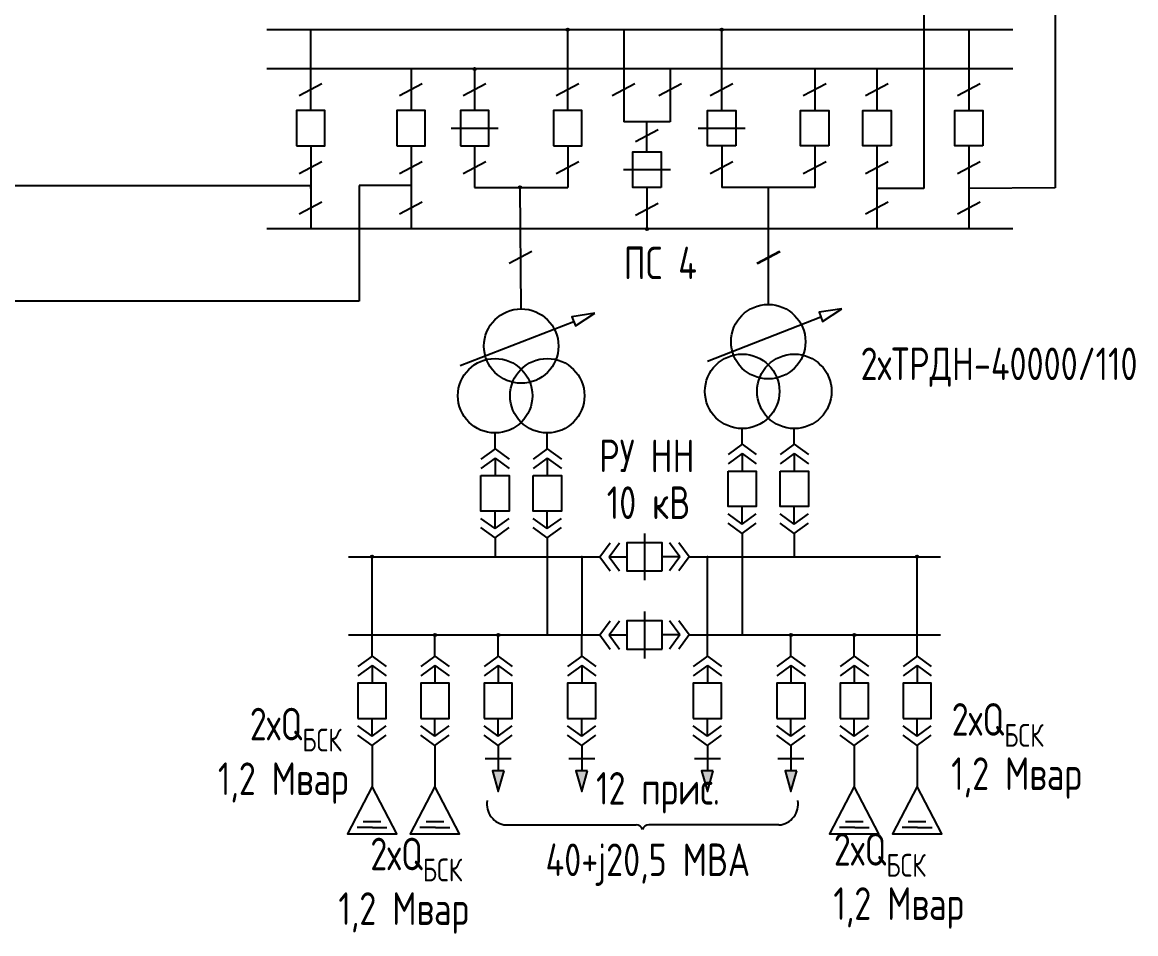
# Model space of a CAD drawing. Header units: millimetres. Extents: x 694 to 2822, y 1259 to 2159.
# Drawn here: x 883.7 to 1020.1, y 1315.1 to 1426.8 of the extents above; entities that cross this region are included whole.
import ezdxf

# ---------------------------------------------------------------- set-up
doc = ezdxf.new("R2010")
doc.units = ezdxf.units.MM
doc.styles.add('GOST-2.304_Type-B_shrink', font='GOST Common.ttf', dxfattribs={"width": 0.8})

msp = doc.modelspace()

# ---------------------------------------------------------------- hatches: boundary and pattern name
at = {"transparency": 33554687}
h = msp.add_hatch(color=256, dxfattribs=at)
edge = h.paths.add_edge_path()
edge.add_arc((919.0727821404125, 1425.863963926126), 0.1425197181914016, -1.272221872585407e-14, 360)
h = msp.add_hatch(color=256, dxfattribs=at)
edge = h.paths.add_edge_path()
edge.add_arc((950.5460609056995, 1425.863963926126), 0.1425197181914016, 0, 360)
h = msp.add_hatch(color=256, dxfattribs=at)
edge = h.paths.add_edge_path()
edge.add_arc((957.4045119102875, 1425.863963926126), 0.1425197181914016, -1.272221872585407e-14, 360)
h = msp.add_hatch(color=256, dxfattribs=at)
edge = h.paths.add_edge_path()
edge.add_arc((969.4089586666337, 1425.863963926126), 0.1425197181914016, 0, 360)
h = msp.add_hatch(color=256, dxfattribs=at)
edge = h.paths.add_edge_path()
edge.add_arc((999.6793558011673, 1425.863963926126), 0.1425197181914016, -1.272221872585407e-14, 360)
h = msp.add_hatch(color=256, dxfattribs=at)
edge = h.paths.add_edge_path()
edge.add_arc((931.3578225136312, 1421.066660253951), 0.1425197181914016, -1.272221872585407e-14, 360)
h = msp.add_hatch(color=256, dxfattribs=at)
edge = h.paths.add_edge_path()
edge.add_arc((939.1480470002052, 1421.066660253946), 0.1425197181914016, 0, 360)
h = msp.add_hatch(color=256, dxfattribs=at)
edge = h.paths.add_edge_path()
edge.add_arc((963.1035188630349, 1421.066660253951), 0.1425197181914016, -1.272221872585407e-14, 360)
h = msp.add_hatch(color=256, dxfattribs=at)
edge = h.paths.add_edge_path()
edge.add_arc((980.8069725720943, 1421.066660253951), 0.1425197181914016, -1.272221872585407e-14, 360)
h = msp.add_hatch(color=256, dxfattribs=at)
edge = h.paths.add_edge_path()
edge.add_arc((988.4243833166242, 1421.066660253949), 0.1425197181914016, -1.272221872585407e-14, 360)
h = msp.add_hatch(color=256, dxfattribs=at)
edge = h.paths.add_edge_path()
edge.add_arc((960.2540166726508, 1414.58645411094), 0.1425197181914016, -1.272221872585407e-14, 360)
h = msp.add_hatch(color=256, dxfattribs=at)
edge = h.paths.add_edge_path()
edge.add_arc((919.0748988037208, 1406.554926787085), 0.1425197181914016, -1.272221872585407e-14, 360)
h = msp.add_hatch(color=256, dxfattribs=at)
edge = h.paths.add_edge_path()
edge.add_arc((931.3578225136312, 1406.767170660235), 0.1425197181914016, -1.272221872585407e-14, 360)
h = msp.add_hatch(color=256, dxfattribs=at)
edge = h.paths.add_edge_path()
edge.add_arc((944.7045342347615, 1406.554926787085), 0.1425197181914016, 0, 360)
h = msp.add_hatch(color=256, dxfattribs=at)
edge = h.paths.add_edge_path()
edge.add_arc((975.1079656193642, 1406.554926787085), 0.1425197181914016, -1.272221872585407e-14, 360)
h = msp.add_hatch(color=256, dxfattribs=at)
edge = h.paths.add_edge_path()
edge.add_arc((988.4243833166242, 1406.515405602453), 0.1425197181914016, -1.272221872585407e-14, 360)
h = msp.add_hatch(color=256, dxfattribs=at)
edge = h.paths.add_edge_path()
edge.add_arc((999.6793558011673, 1406.515405602453), 0.1425197181914016, -1.272221872585407e-14, 360)
h = msp.add_hatch(color=256, dxfattribs=at)
edge = h.paths.add_edge_path()
edge.add_arc((919.0727821404125, 1401.474640037329), 0.1425197181914016, -1.272221872585407e-14, 360)
h = msp.add_hatch(color=256, dxfattribs=at)
edge = h.paths.add_edge_path()
edge.add_arc((931.3578225136312, 1401.474640037329), 0.1425197181914016, -1.272221872585407e-14, 360)
h = msp.add_hatch(color=256, dxfattribs=at)
edge = h.paths.add_edge_path()
edge.add_arc((960.2540166726508, 1401.474640037329), 0.1425197181914016, 0, 360)
h = msp.add_hatch(color=256, dxfattribs=at)
edge = h.paths.add_edge_path()
edge.add_arc((988.4243833166242, 1401.474640037329), 0.1425197181914016, -1.272221872585407e-14, 360)
h = msp.add_hatch(color=256, dxfattribs=at)
edge = h.paths.add_edge_path()
edge.add_arc((999.6793558011673, 1401.474640037329), 0.1425197181914016, -1.272221872585407e-14, 360)
h = msp.add_hatch(color=256, dxfattribs=at)
edge = h.paths.add_edge_path()
edge.add_arc((926.5830335254527, 1361.307904918329), 0.1425197181914016, 0, 360)
h = msp.add_hatch(color=256, dxfattribs=at)
edge = h.paths.add_edge_path()
edge.add_arc((941.6580409278686, 1361.307904918329), 0.1425197181914016, 0, 360)
h = msp.add_hatch(color=256, dxfattribs=at)
edge = h.paths.add_edge_path()
edge.add_arc((952.2682746117589, 1361.307904918329), 0.1425197181914016, 0, 360)
h = msp.add_hatch(color=256, dxfattribs=at)
edge = h.paths.add_edge_path()
edge.add_arc((967.6597894538263, 1361.307904918329), 0.1425197181914016, 0, 360)
h = msp.add_hatch(color=256, dxfattribs=at)
edge = h.paths.add_edge_path()
edge.add_arc((978.3038359692946, 1361.307904918329), 0.1425197181914016, 0, 360)
h = msp.add_hatch(color=256, dxfattribs=at)
edge = h.paths.add_edge_path()
edge.add_arc((993.3450324653081, 1361.307904918329), 0.1425197181914016, 0, 360)
h = msp.add_hatch(color=256, dxfattribs=at)
edge = h.paths.add_edge_path()
edge.add_arc((934.2787904652091, 1351.744064509831), 0.1425197181914016, 0, 360)
h = msp.add_hatch(color=256, dxfattribs=at)
edge = h.paths.add_edge_path()
edge.add_arc((942.0355127668995, 1351.744064509831), 0.1425197181914016, 0, 360)
h = msp.add_hatch(color=256, dxfattribs=at)
edge = h.paths.add_edge_path()
edge.add_arc((948.0429243028666, 1351.744064509831), 0.1425197181914016, 0, 360)
h = msp.add_hatch(color=256, dxfattribs=at)
edge = h.paths.add_edge_path()
edge.add_arc((971.918952594297, 1351.744064509831), 0.1425197181914016, 0, 360)
h = msp.add_hatch(color=256, dxfattribs=at)
edge = h.paths.add_edge_path()
edge.add_arc((977.892552261274, 1351.744064509831), 0.1425197181914016, 0, 360)
h = msp.add_hatch(color=256, dxfattribs=at)
edge = h.paths.add_edge_path()
edge.add_arc((985.6492745629639, 1351.744064509831), 0.1425197181914016, 0, 360)
for points in [[(942.7464329856889, 1335.086659203424), (941.3245925481096, 1335.086659203424), (942.0355127668995, 1332.583172080708)], [(952.9791948305487, 1335.086659203424), (951.557354392969, 1335.086659203424), (952.2682746117589, 1332.583172080708)], [(968.3707096726162, 1335.086659203424), (966.9488692350365, 1335.086659203424), (967.6597894538263, 1332.583172080708)], [(978.6034724800634, 1335.086659203424), (977.1816320424837, 1335.086659203424), (977.892552261274, 1332.583172080708)]]:
    msp.add_hatch(color=256, dxfattribs=at).paths.add_polyline_path(points)

# ---------------------------------------------------------------- linework, layer by layer
for p, q in [((1010.245467548157, 1550.656664066259), (1010.245467548157, 1406.515405602453)), ((994.1513504262912, 1432.419590548625), (994.1513504262912, 1406.417470082292)), ((919.0727821404125, 1406.727905374351), (784.473413917101, 1406.727905374351)), ((994.1513504262912, 1406.417470082292), (988.4243833166242, 1406.417470082292)), ((1010.245467548157, 1406.515405602453), (999.6793558011673, 1406.417470082292)), ((924.9934473308385, 1392.617966322631), (810.2361824010195, 1392.61796632263))]:
    msp.add_line(p, q)
for p, q in [((1005.064498048936, 1425.863963926126), (913.6876398926438, 1425.863963926126)), ((919.0727821404125, 1415.981310490792), (919.0727821404125, 1425.863963926126)), ((950.5460609056995, 1415.981310490792), (950.5460609056995, 1425.863963926126)), ((969.4089586666337, 1415.981310490792), (969.4089586666337, 1425.863963926126)), ((1005.064498048936, 1421.066660253951), (913.6876398926438, 1421.066660253951)), ((917.6652866961517, 1417.806425308219), (920.4519761039878, 1419.279931898093)), ((929.9503270693535, 1417.806425308219), (932.7370164771901, 1419.279931898093)), ((937.740551555928, 1417.806425308219), (940.5272409637641, 1419.279931898093)), ((949.138565461406, 1417.806425308219), (951.925254869242, 1419.279931898093)), ((955.9970164660099, 1417.806425308219), (958.7837058738464, 1419.279931898093)), ((961.6960234187413, 1417.806425308219), (964.4827128265774, 1419.279931898093)), ((968.0014632223401, 1417.806425308219), (970.7881526301753, 1419.279931898093)), ((979.3994771278008, 1417.806425308219), (982.1861665356369, 1419.279931898093)), ((987.0168878723307, 1417.806425308219), (989.8035772801668, 1419.279931898093)), ((998.2718603568733, 1417.806425308219), (1001.058549764709, 1419.279931898093)), ((963.1035188630349, 1414.58645411094), (957.4045119102875, 1414.58645411094)), ((960.2540166726508, 1410.901023741037), (960.2540166726508, 1414.58645411094)), ((936.2775409564388, 1413.810793520516), (942.0185530440049, 1413.810793520516)), ((958.8465212283736, 1412.181979951922), (961.6332106361924, 1413.655486541795)), ((966.5384526228336, 1413.810793520516), (972.2794647104001, 1413.810793520516)), ((917.6652866961517, 1408.242584899721), (920.4519761039878, 1409.716091489595)), ((929.9503270693535, 1408.242584899721), (932.7370164771901, 1409.716091489595)), ((937.740551555928, 1408.242584899721), (940.5272409637641, 1409.716091489595)), ((949.138565461406, 1408.242584899721), (951.925254869242, 1409.716091489595)), ((968.0014632223401, 1408.242584899721), (970.7881526301753, 1409.716091489595)), ((979.3994771278008, 1408.242584899721), (982.1861665356369, 1409.716091489595)), ((987.0168878723307, 1408.242584899721), (989.8035772801668, 1409.716091489595)), ((988.4243833166242, 1408.986820624934), (988.4243833166242, 1404.043990579972)), ((998.2718603568733, 1408.242584899721), (1001.058549764709, 1409.716091489595)), ((999.6793558011673, 1408.986820624934), (999.6793558011673, 1404.043990579972)), ((957.3835106288507, 1408.73050677076), (963.1245227164168, 1408.73050677076)), ((919.0727821404125, 1406.417470082292), (919.0727821404125, 1406.727905374351)), ((924.9918905007253, 1406.766284638271), (924.9934473308385, 1392.617966322631)), ((931.3578225136312, 1406.766284638271), (924.9918905007253, 1406.766284638271)), ((939.1480470002052, 1406.554926787085), (950.5460609056995, 1406.554926787085)), ((944.7045342347615, 1406.554926787085), (944.8274474092154, 1391.677337090752)), ((980.8069725720943, 1406.554926787085), (969.4089586666337, 1406.554926787085)), ((975.1079656193642, 1406.554926787085), (975.1079656193642, 1392.21682872027)), ((917.6652866961517, 1403.299754854759), (920.4519761039878, 1404.773261444633)), ((929.9503270693535, 1403.299754854759), (932.7370164771901, 1404.773261444633)), ((987.0168878723307, 1403.299754854759), (989.8035772801668, 1404.773261444633)), ((998.2718603568733, 1403.299754854759), (1001.058549764709, 1404.773261444633)), ((958.8465212283736, 1403.162298149967), (961.6332106361924, 1404.63580473984)), ((1005.064498048936, 1401.474640037329), (913.6876398926438, 1401.474640037329)), ((946.1689261067572, 1398.692027354986), (943.382236698937, 1397.218520765113)), ((946.1689261067572, 1398.692027354986), (943.3822366989384, 1397.218520765113)), ((976.5013103232741, 1398.692027354986), (973.7146209154544, 1397.218520765113)), ((976.563380827608, 1398.646750902212), (973.7766914197723, 1397.173244312339)), ((937.3910134262937, 1384.725270678088), (951.2895091938103, 1390.147468373981)), ((967.6519250927058, 1385.264705422014), (981.5504208602215, 1390.686903117907)), ((971.918952594297, 1375.087417963113), (970.1886042960623, 1373.822266622273)), ((971.918952594297, 1375.087417963113), (973.6493008925659, 1373.822266622273)), ((978.3038359692946, 1375.087417963113), (976.5734876710267, 1373.822266622273)), ((978.3038359692946, 1375.087417963113), (980.0341842675307, 1373.822266622273)), ((941.6580409278686, 1374.547983219187), (939.9276926296334, 1373.282831878347)), ((941.6580409278686, 1373.407825473657), (939.9276926296334, 1372.142674132816)), ((941.6580409278686, 1374.547983219187), (943.388389226137, 1373.282831878347)), ((941.6580409278686, 1373.407825473657), (941.6580409278686, 1371.252485523476)), ((941.6580409278686, 1373.407825473657), (943.388389226137, 1372.142674132816)), ((948.0429243028666, 1374.547983219187), (946.3125760045982, 1373.282831878347)), ((948.0429243028666, 1373.407825473657), (946.3125760045982, 1372.142674132816)), ((948.0429243028666, 1374.547983219187), (949.7732726011027, 1373.282831878347)), ((948.0429243028666, 1373.407825473657), (948.0429243028666, 1371.252485523476)), ((948.0429243028666, 1373.407825473657), (949.7732726011027, 1372.142674132816)), ((971.918952594297, 1373.947260217583), (970.1886042960623, 1372.682108876742)), ((971.918952594297, 1373.947260217583), (971.918952594297, 1371.791920267402)), ((971.918952594297, 1373.947260217583), (973.6493008925659, 1372.682108876742)), ((978.3038359692946, 1373.947260217583), (976.5734876710267, 1372.682108876742)), ((978.3038359692946, 1373.947260217583), (978.3038359692946, 1371.791920267402)), ((978.3038359692946, 1373.947260217583), (980.0341842675307, 1372.682108876742)), ((941.6580409278686, 1364.756111632742), (941.6580409278686, 1366.911451582923)), ((948.0429243028666, 1364.756111632742), (948.0429243028666, 1366.911451582923)), ((971.918952594297, 1365.295546376668), (970.1886042960623, 1366.560697717507)), ((971.918952594297, 1365.295546376668), (971.918952594297, 1367.450886326848)), ((971.918952594297, 1365.295546376668), (973.6493008925659, 1366.560697717507)), ((978.3038359692946, 1365.295546376668), (976.5734876710267, 1366.560697717507)), ((978.3038359692946, 1365.295546376668), (978.3038359692946, 1367.450886326848)), ((978.3038359692946, 1365.295546376668), (980.0341842675307, 1366.560697717507)), ((941.6580409278686, 1364.756111632742), (939.9276926296334, 1366.021262973582)), ((941.6580409278686, 1364.756111632742), (943.388389226137, 1366.021262973582)), ((948.0429243028666, 1364.756111632742), (946.3125760045982, 1366.021262973582)), ((948.0429243028666, 1364.756111632742), (949.7732726011027, 1366.021262973582)), ((971.918952594297, 1364.155388631138), (970.1886042960623, 1365.420539971977)), ((971.918952594297, 1364.155388631138), (973.6493008925659, 1365.420539971977)), ((978.3038359692946, 1364.155388631138), (976.5734876710267, 1365.420539971977)), ((978.3038359692946, 1364.155388631138), (980.0341842675307, 1365.420539971977)), ((941.6580409278686, 1363.615953887212), (939.9276926296334, 1364.881105228052)), ((941.6580409278686, 1363.615953887212), (943.388389226137, 1364.881105228052)), ((948.0429243028666, 1363.615953887212), (946.3125760045982, 1364.881105228052)), ((948.0429243028666, 1363.615953887212), (949.7732726011027, 1364.881105228052)), ((959.9640315514989, 1364.178410962115), (959.9640315514989, 1358.437398874545)), ((971.918952594297, 1364.155388631138), (971.918952594297, 1351.744064509831)), ((978.3038359692946, 1364.155388631138), (978.3038359692946, 1361.307904918329)), ((941.6580409278686, 1363.615953887212), (941.6580409278686, 1361.307904918329)), ((948.0429243028666, 1363.615953887212), (948.0429243028666, 1351.744064509831)), ((954.4980168855027, 1361.307904918329), (955.7631682263527, 1363.038253216583)), ((955.638174631034, 1361.307904918329), (956.9033259719013, 1363.038253216583)), ((964.2898884719639, 1361.307904918329), (963.0247371311302, 1363.038253216583)), ((965.4300462174942, 1361.307904918329), (964.1648948766447, 1363.038253216583)), ((923.7137577561607, 1361.307904918329), (954.4980168855027, 1361.307904918329)), ((954.4980168855027, 1361.307904918329), (955.7631682263527, 1359.577556620076)), ((955.638174631034, 1361.307904918329), (957.7935145812262, 1361.307904918329)), ((955.638174631034, 1361.307904918329), (956.9033259719013, 1359.577556620076)), ((964.2898884719639, 1361.307904918329), (962.1345485217712, 1361.307904918329)), ((964.2898884719639, 1361.307904918329), (963.0247371311302, 1359.577556620076)), ((965.4300462174942, 1361.307904918329), (964.1648948766447, 1359.577556620076)), ((965.4300462174942, 1361.307904918329), (996.2143053468371, 1361.307904918329)), ((967.6597894538263, 1351.744064509831), (967.6597894538263, 1361.307904918329)), ((959.9640315514989, 1354.614570553617), (959.9640315514989, 1348.873558466047)), ((954.4980168855027, 1351.744064509831), (955.7631682263527, 1353.474412808083)), ((955.638174631034, 1351.744064509831), (956.9033259719013, 1353.474412808083)), ((964.2898884719639, 1351.744064509831), (963.0247371311302, 1353.474412808083)), ((965.4300462174942, 1351.744064509831), (964.1648948766447, 1353.474412808083)), ((923.7137577561607, 1351.744064509831), (954.4980168855027, 1351.744064509831)), ((954.4980168855027, 1351.744064509831), (955.7631682263527, 1350.013716211578)), ((955.638174631034, 1351.744064509831), (957.7935145812262, 1351.744064509831)), ((955.638174631034, 1351.744064509831), (956.9033259719013, 1350.013716211578)), ((964.2898884719639, 1351.744064509831), (962.1345485217712, 1351.744064509831)), ((964.2898884719639, 1351.744064509831), (963.0247371311302, 1350.013716211578)), ((965.4300462174942, 1351.744064509831), (964.1648948766447, 1350.013716211578)), ((965.4300462174942, 1351.744064509831), (996.2143053468371, 1351.744064509831)), ((926.5830335254527, 1349.132661090279), (924.8526852272003, 1347.867509749439)), ((926.5830335254527, 1349.132661090279), (928.3133818237038, 1347.867509749439)), ((934.2787904652091, 1349.132661090279), (932.5484421669735, 1347.867509749439)), ((934.2787904652091, 1349.132661090279), (936.0091387634607, 1347.867509749439)), ((942.0355127668995, 1349.132661090279), (940.3051644686475, 1347.867509749439)), ((942.0355127668995, 1349.132661090279), (943.7658610651347, 1347.867509749439)), ((952.2682746117589, 1349.132661090279), (950.5379263135069, 1347.867509749439)), ((952.2682746117589, 1349.132661090279), (953.9986229099945, 1347.867509749439)), ((967.6597894538263, 1349.132661090279), (965.9294411555748, 1347.867509749439)), ((967.6597894538263, 1349.132661090279), (969.3901377520942, 1347.867509749439)), ((977.892552261274, 1349.132661090279), (976.162203963022, 1347.867509749439)), ((977.892552261274, 1349.132661090279), (979.6229005595255, 1347.867509749439)), ((985.6492745629639, 1349.132661090279), (983.9189262647124, 1347.867509749439)), ((985.6492745629639, 1349.132661090279), (987.3796228612159, 1347.867509749439)), ((993.3450324653081, 1349.132661090279), (991.6146841670402, 1347.867509749439)), ((993.3450324653081, 1349.132661090279), (995.0753807635433, 1347.867509749439)), ((926.5830335254527, 1347.992503344746), (924.8526852272003, 1346.727352003906)), ((926.5830335254527, 1347.992503344746), (926.5830335254527, 1345.837163394566)), ((926.5830335254527, 1347.992503344746), (928.3133818237038, 1346.727352003906)), ((934.2787904652091, 1347.992503344746), (932.5484421669735, 1346.727352003906)), ((934.2787904652091, 1347.992503344746), (934.2787904652091, 1345.837163394566)), ((934.2787904652091, 1347.992503344746), (936.0091387634607, 1346.727352003906)), ((942.0355127668995, 1347.992503344746), (940.3051644686475, 1346.727352003906)), ((942.0355127668995, 1347.992503344746), (942.0355127668995, 1345.837163394566)), ((942.0355127668995, 1347.992503344746), (943.7658610651347, 1346.727352003906)), ((952.2682746117589, 1347.992503344746), (950.5379263135069, 1346.727352003906)), ((952.2682746117589, 1347.992503344746), (952.2682746117589, 1345.837163394566)), ((952.2682746117589, 1347.992503344746), (953.9986229099945, 1346.727352003906)), ((967.6597894538263, 1347.992503344746), (965.9294411555748, 1346.727352003906)), ((967.6597894538263, 1347.992503344746), (967.6597894538263, 1345.837163394566)), ((967.6597894538263, 1347.992503344746), (969.3901377520942, 1346.727352003906)), ((977.892552261274, 1347.992503344746), (976.162203963022, 1346.727352003906)), ((977.892552261274, 1347.992503344746), (977.892552261274, 1345.837163394566)), ((977.892552261274, 1347.992503344746), (979.6229005595255, 1346.727352003906)), ((985.6492745629639, 1347.992503344746), (983.9189262647124, 1346.727352003906)), ((985.6492745629639, 1347.992503344746), (985.6492745629639, 1345.837163394566)), ((985.6492745629639, 1347.992503344746), (987.3796228612159, 1346.727352003906)), ((993.3450324653081, 1347.992503344746), (991.6146841670402, 1346.727352003906)), ((993.3450324653081, 1347.992503344746), (993.3450324653081, 1345.837163394566)), ((993.3450324653081, 1347.992503344746), (995.0753807635433, 1346.727352003906)), ((926.5830335254527, 1339.340789503832), (924.8526852272003, 1340.605940844671)), ((926.5830335254527, 1339.340789503832), (926.5830335254527, 1341.496129454011)), ((926.5830335254527, 1339.340789503832), (928.3133818237038, 1340.605940844671)), ((934.2787904652091, 1339.340789503832), (932.5484421669735, 1340.605940844671)), ((934.2787904652091, 1339.340789503832), (934.2787904652091, 1341.496129454011)), ((934.2787904652091, 1339.340789503832), (936.0091387634607, 1340.605940844671)), ((942.0355127668995, 1339.340789503832), (940.3051644686475, 1340.605940844671)), ((942.0355127668995, 1339.340789503832), (942.0355127668995, 1341.496129454011)), ((942.0355127668995, 1339.340789503832), (943.7658610651347, 1340.605940844671)), ((952.2682746117589, 1339.340789503832), (950.5379263135069, 1340.605940844671)), ((952.2682746117589, 1339.340789503832), (952.2682746117589, 1341.496129454011)), ((952.2682746117589, 1339.340789503832), (953.9986229099945, 1340.605940844671)), ((967.6597894538263, 1339.340789503832), (965.9294411555748, 1340.605940844671)), ((967.6597894538263, 1339.340789503832), (967.6597894538263, 1341.496129454011)), ((967.6597894538263, 1339.340789503832), (969.3901377520942, 1340.605940844671)), ((977.892552261274, 1339.340789503832), (976.162203963022, 1340.605940844671)), ((977.892552261274, 1339.340789503832), (977.892552261274, 1341.496129454011)), ((977.892552261274, 1339.340789503832), (979.6229005595255, 1340.605940844671)), ((985.6492745629639, 1339.340789503832), (983.9189262647124, 1340.605940844671)), ((985.6492745629639, 1339.340789503832), (985.6492745629639, 1341.496129454011)), ((985.6492745629639, 1339.340789503832), (987.3796228612159, 1340.605940844671)), ((993.3450324653081, 1339.340789503832), (991.6146841670402, 1340.605940844671)), ((993.3450324653081, 1339.340789503832), (993.3450324653081, 1341.496129454011)), ((993.3450324653081, 1339.340789503832), (995.0753807635433, 1340.605940844671)), ((926.5830335254527, 1338.200631758301), (924.8526852272003, 1339.465783099141)), ((926.5830335254527, 1338.200631758301), (928.3133818237038, 1339.465783099141)), ((934.2787904652091, 1338.200631758301), (932.5484421669735, 1339.465783099141)), ((934.2787904652091, 1338.200631758301), (936.0091387634607, 1339.465783099141)), ((942.0355127668995, 1338.200631758301), (940.3051644686475, 1339.465783099141)), ((942.0355127668995, 1338.200631758301), (943.7658610651347, 1339.465783099141)), ((952.2682746117589, 1338.200631758301), (950.5379263135069, 1339.465783099141)), ((952.2682746117589, 1338.200631758301), (953.9986229099945, 1339.465783099141)), ((967.6597894538263, 1338.200631758301), (965.9294411555748, 1339.465783099141)), ((967.6597894538263, 1338.200631758301), (969.3901377520942, 1339.465783099141)), ((977.892552261274, 1338.200631758301), (976.162203963022, 1339.465783099141)), ((977.892552261274, 1338.200631758301), (979.6229005595255, 1339.465783099141)), ((985.6492745629639, 1338.200631758301), (983.9189262647124, 1339.465783099141)), ((985.6492745629639, 1338.200631758301), (987.3796228612159, 1339.465783099141)), ((993.3450324653081, 1338.200631758301), (991.6146841670402, 1339.465783099141)), ((993.3450324653081, 1338.200631758301), (995.0753807635433, 1339.465783099141)), ((942.0355127668995, 1338.200631758301), (942.0355127668995, 1335.086659203424)), ((952.2682746117589, 1338.200631758301), (952.2682746117589, 1335.086659203424)), ((967.6597894538263, 1338.200631758301), (967.6597894538263, 1335.086659203424)), ((977.892552261274, 1338.200631758301), (977.892552261274, 1335.086659203424)), ((943.6268028608583, 1336.556696584303), (940.444222672957, 1336.556696584303)), ((953.8595647057182, 1336.556696584303), (950.6769845178164, 1336.556696584303)), ((969.2510795477851, 1336.556696584303), (966.0684993598838, 1336.556696584303)), ((979.4838423552333, 1336.556696584303), (976.3012621673311, 1336.556696584303)), ((942.7464329856889, 1335.086659203424), (941.3245925481096, 1335.086659203424)), ((941.3245925481096, 1335.086659203424), (942.0355127668995, 1332.583172080708)), ((952.9791948305487, 1335.086659203424), (951.557354392969, 1335.086659203424)), ((951.557354392969, 1335.086659203424), (952.2682746117589, 1332.583172080708)), ((968.3707096726162, 1335.086659203424), (966.9488692350365, 1335.086659203424)), ((966.9488692350365, 1335.086659203424), (967.6597894538263, 1332.583172080708)), ((978.6034724800634, 1335.086659203424), (977.1816320424837, 1335.086659203424)), ((977.1816320424837, 1335.086659203424), (977.892552261274, 1332.583172080708)), ((925.4998836672012, 1328.900250916261), (927.6661833837206, 1328.900250916261)), ((933.1956406069571, 1328.900250916261), (935.3619403234766, 1328.900250916261)), ((943.0010133091496, 1328.467425556247), (958.9315473052529, 1328.467425556247)), ((976.4170699954684, 1328.467425556247), (960.4865359993651, 1328.467425556247)), ((984.5661247047128, 1328.900250916261), (986.7324244212318, 1328.900250916261)), ((992.2618826070398, 1328.900250916261), (994.4281823235597, 1328.900250916261)), ((926.6396180259494, 1328.175233157062), (924.7587811325957, 1328.175233157062)), ((926.6396180259494, 1328.175233157062), (928.4072859183093, 1328.175233157062)), ((934.3353749657053, 1328.175233157062), (932.4545380723525, 1328.175233157062)), ((934.3353749657053, 1328.175233157062), (936.1030428580484, 1328.175233157062)), ((985.7058590634615, 1328.175233157062), (983.8250221701073, 1328.175233157062)), ((985.7058590634615, 1328.175233157062), (987.4735269558037, 1328.175233157062)), ((993.4016169657884, 1328.175233157062), (991.5207800724515, 1328.175233157062)), ((993.4016169657884, 1328.175233157062), (995.1692848581483, 1328.175233157062))]:
    msp.add_line(p, q, dxfattribs=at)
for points in [[(957.4045119102875, 1425.863963926126), (957.4045119102875, 1414.58645411094)], [(999.6793558011673, 1425.863963926126), (999.6793558011673, 1415.981310490792)], [(931.3578225136312, 1421.066660253951), (931.3578225136312, 1415.981310490792)], [(939.1480470002052, 1421.204116958739), (939.1480470002052, 1415.981310490792)], [(963.1035188630349, 1421.066660253951), (963.1035188630349, 1414.58645411094)], [(980.8069725720943, 1421.066660253951), (980.8069725720943, 1415.981310490792)], [(988.4243833166242, 1421.066660253951), (988.4243833166242, 1415.981310490792)], [(919.0727821404125, 1411.640276550239), (919.0727821404125, 1406.417470082292)], [(931.3578225136312, 1411.640276550239), (931.3578225136312, 1401.474640037329)], [(939.1480470002052, 1411.640276550239), (939.1480470002052, 1406.554926787085)], [(950.5460609056995, 1411.640276550239), (950.5460609056995, 1406.554926787085)], [(969.4089586666337, 1411.640276550239), (969.4089586666337, 1406.554926787085)], [(980.8069725720943, 1411.640276550239), (980.8069725720943, 1406.554926787085)], [(988.4243833166242, 1411.640276550239), (988.4243833166242, 1406.417470082292)], [(999.6793558011673, 1411.640276550239), (999.6793558011673, 1406.417470082292)], [(919.0727821404125, 1406.697446505277), (919.0727821404125, 1401.474640037329)], [(960.2540166726508, 1406.559989800483), (960.2540166726508, 1401.337183332539)], [(988.4243833166242, 1406.697446505277), (988.4243833166242, 1401.474640037329)], [(999.6793558011673, 1406.697446505277), (999.6793558011673, 1401.474640037329)], [(941.6580409278686, 1374.547983219187), (941.6580409278686, 1376.47529199142)], [(948.0429243028666, 1374.547983219187), (948.0429243028666, 1376.475291991423)], [(971.918952594297, 1375.087417963113), (971.918952594297, 1377.014726735347)], [(971.918952594297, 1375.087417963113), (971.918952594297, 1377.014726735347)], [(978.3038359692623, 1375.087417963113), (978.3038359692623, 1377.014726735349)], [(978.3038359692946, 1375.087417963113), (978.3038359692946, 1377.014726735349)], [(926.5830335254527, 1349.132661090279), (926.5830335254527, 1361.307904918329)], [(952.2682746117589, 1361.307904918329), (952.2682746117589, 1351.744064509831)], [(993.3450324653081, 1349.132661090279), (993.3450324653081, 1361.307904918329)], [(934.2787904652091, 1349.132661090279), (934.2787904652091, 1351.744064509831)], [(942.0355127668995, 1349.132661090279), (942.0355127668995, 1351.744064509831)], [(952.2682746117589, 1349.132661090279), (952.2682746117589, 1351.744064509831)], [(967.6597894538263, 1349.132661090279), (967.6597894538263, 1351.744064509831)], [(977.892552261274, 1349.132661090279), (977.892552261274, 1351.744064509831)], [(985.6492745629639, 1349.132661090279), (985.6492745629639, 1351.744064509831)], [(926.5830335254527, 1338.200631758301), (926.5830335254527, 1333.15935043119)], [(934.2787904652091, 1338.200631758301), (934.2787904652091, 1333.15935043119)], [(985.6492745629639, 1338.200631758301), (985.6492745629639, 1333.15935043119)], [(993.3450324653081, 1338.200631758301), (993.3450324653081, 1333.15935043119)]]:
    msp.add_lwpolyline(points, dxfattribs=at)
for points in [[(917.3424338421764, 1411.640276550239), (920.8031304386641, 1411.640276550239), (920.8031304386641, 1415.981310490792), (917.3424338421764, 1415.981310490792)], [(929.6274742153787, 1411.640276550239), (933.0881708118995, 1411.640276550239), (933.0881708118995, 1415.981310490792), (929.6274742153787, 1415.981310490792)], [(937.41769870197, 1411.640276550239), (940.8783952984736, 1411.640276550239), (940.8783952984736, 1415.981310490792), (937.41769870197, 1415.981310490792)], [(948.8157126074307, 1411.640276550239), (952.2764092039342, 1411.640276550239), (952.2764092039342, 1415.981310490792), (948.8157126074307, 1415.981310490792)], [(971.1393069648689, 1411.640276550239), (967.6786103683653, 1411.640276550239), (967.6786103683653, 1415.981310490792), (971.1393069648689, 1415.981310490792)], [(982.5373208703295, 1411.640276550239), (979.0766242738259, 1411.640276550239), (979.0766242738259, 1415.981310490792), (982.5373208703295, 1415.981310490792)], [(990.1547316148767, 1411.640276550239), (986.6940350183722, 1411.640276550239), (986.6940350183722, 1415.981310490792), (990.1547316148767, 1415.981310490792)], [(1001.409704099419, 1411.640276550239), (997.9490075029153, 1411.640276550239), (997.9490075029153, 1415.981310490792), (1001.409704099419, 1415.981310490792)], [(961.984364970886, 1406.559989800483), (958.5236683743824, 1406.559989800483), (958.5236683743824, 1410.901023741037), (961.984364970886, 1410.901023741037)], [(953.8549411198455, 1391.148229431595), (951.0690968076447, 1390.712442354642), (951.5099215799751, 1389.582494393319)], [(984.1158527862726, 1391.687664175521), (981.3300084740572, 1391.25187709857), (981.7708332463867, 1390.121929137245)], [(939.9276926296334, 1371.252485523476), (943.388389226137, 1371.252485523476), (943.388389226137, 1366.911451582923), (939.9276926296334, 1366.911451582923)], [(946.3125760045982, 1371.252485523476), (949.7732726011027, 1371.252485523476), (949.7732726011027, 1366.911451582923), (946.3125760045982, 1366.911451582923)], [(970.1886042960623, 1371.791920267402), (973.6493008925659, 1371.791920267402), (973.6493008925659, 1367.450886326848), (970.1886042960623, 1367.450886326848)], [(976.5734876710267, 1371.791920267402), (980.0341842675307, 1371.791920267402), (980.0341842675307, 1367.450886326848), (976.5734876710267, 1367.450886326848)], [(962.1345485217712, 1359.577556620076), (962.1345485217712, 1363.038253216583), (957.7935145812262, 1363.038253216583), (957.7935145812262, 1359.577556620076)], [(962.1345485217712, 1350.013716211578), (962.1345485217712, 1353.474412808086), (957.7935145812262, 1353.474412808086), (957.7935145812262, 1350.013716211578)], [(924.8526852272003, 1341.496129454011), (928.3133818237038, 1341.496129454011), (928.3133818237038, 1345.837163394566), (924.8526852272003, 1345.837163394566)], [(932.5484421669735, 1341.496129454011), (936.0091387634607, 1341.496129454011), (936.0091387634607, 1345.837163394566), (932.5484421669735, 1345.837163394566)], [(940.3051644686475, 1341.496129454011), (943.7658610651347, 1341.496129454011), (943.7658610651347, 1345.837163394566), (940.3051644686475, 1345.837163394566)], [(950.5379263135069, 1341.496129454011), (953.9986229099945, 1341.496129454011), (953.9986229099945, 1345.837163394566), (950.5379263135069, 1345.837163394566)], [(965.9294411555748, 1341.496129454011), (969.3901377520942, 1341.496129454011), (969.3901377520942, 1345.837163394566), (965.9294411555748, 1345.837163394566)], [(976.162203963022, 1341.496129454011), (979.6229005595255, 1341.496129454011), (979.6229005595255, 1345.837163394566), (976.162203963022, 1345.837163394566)], [(983.9189262647124, 1341.496129454011), (987.3796228612159, 1341.496129454011), (987.3796228612159, 1345.837163394566), (983.9189262647124, 1345.837163394566)], [(991.6146841670402, 1341.496129454011), (995.0753807635433, 1341.496129454011), (995.0753807635433, 1345.837163394566), (991.6146841670402, 1345.837163394566)], [(942.7464329856889, 1335.086659203424), (941.3245925481096, 1335.086659203424), (942.0355127668995, 1332.583172080708)], [(952.9791948305487, 1335.086659203424), (951.557354392969, 1335.086659203424), (952.2682746117589, 1332.583172080708)], [(968.3707096726162, 1335.086659203424), (966.9488692350365, 1335.086659203424), (967.6597894538263, 1332.583172080708)], [(978.6034724800634, 1335.086659203424), (977.1816320424837, 1335.086659203424), (977.892552261274, 1332.583172080708)], [(926.5830335254527, 1333.15935043119), (923.561119865009, 1327.394509159776), (929.6049471859287, 1327.394509159776)], [(934.2787904652091, 1333.15935043119), (931.2568768047486, 1327.394509159776), (937.3007041256687, 1327.394509159776)], [(985.6492745629639, 1333.15935043119), (982.6273609025038, 1327.394509159776), (988.6711882234408, 1327.394509159776)], [(993.3450324653081, 1333.15935043119), (990.3231188048312, 1327.394509159776), (996.3669461257514, 1327.394509159776)]]:
    msp.add_lwpolyline(points, close=True, dxfattribs=at)
for centre, radius in [((950.5460609056995, 1425.863963926126), 0.1425197181914016), ((969.4089586666337, 1425.863963926126), 0.1425197181914016), ((939.1480470002052, 1421.066660253946), 0.1425197181914016), ((944.7045342347615, 1406.554926787085), 0.1425197181914016), ((960.2540166726508, 1401.474640037329), 0.1425197181914016), ((944.8504826153758, 1387.116764283046), 4.560630982124852), ((975.1113942817879, 1387.656199026972), 4.560630982124852), ((941.6580409278686, 1381.035922973546), 4.560630982124852), ((948.0429243028666, 1381.035922973546), 4.560630982124852), ((971.918952594297, 1381.575357717472), 4.560630982124852), ((978.3038359692623, 1381.575357717472), 4.560630982124852), ((926.5830335254527, 1361.307904918329), 0.1425197181914016), ((993.3450324653081, 1361.307904918329), 0.1425197181914016), ((934.2787904652091, 1351.744064509831), 0.1425197181914016), ((942.0355127668995, 1351.744064509831), 0.1425197181914016), ((977.892552261274, 1351.744064509831), 0.1425197181914016), ((985.6492745629639, 1351.744064509831), 0.1425197181914016)]:
    msp.add_circle(centre, radius, dxfattribs=at)
for centre, radius, start, end in [((943.2096199505581, 1331.032657888078), 2.573700380213439, 170.7471390808556, 265.3508939675109), ((976.2084633540599, 1331.032657888078), 2.573700380213439, 274.6491060324891, 9.252860919144412), ((958.9654808056721, 1327.68679578887), 0.7813669535919143, 17.8960806980317, 92.48904566247911), ((960.4526024989459, 1327.68679578887), 0.7813669535919143, 87.51095433752087, 162.1039193019683)]:
    msp.add_arc(centre, radius, start, end, dxfattribs=at)

# ---------------------------------------------------------------- texts
at = {"transparency": 33554687, "char_height": 3.990552109359246, "attachment_point": 4, "style": 'GOST-2.304_Type-B_shrink'}
for s, insert in [('ПС 4', (957.4106884920097, 1397.300850490183)), ('\\pxql;2хТРДН-40000/110', (986.4244284105166, 1384.528867594566)), ('РУ НН', (954.4021942649815, 1373.669140580493)), ('10 кВ', (955.335849624425, 1367.935868738667))]:
    msp.add_mtext(s, dxfattribs=dict(at, insert=insert))
for s, insert, width in [('\\A1;2хQ{\\H0.7x;\\S^ БСК;}', (997.5752086041198, 1340.719380087913), 16.27883551364696), ('\\A1;2хQ{\\H0.7x;\\S^ БСК;}', (911.6107011737072, 1340.144695285527), 16.27883551364696), ('\\A1;1,2 Мвар', (997.5213872383633, 1334.210393614448), 16.27883551364696), ('\\A1;1,2 Мвар', (907.7042826865631, 1333.591959903599), 16.27883551364696), ('12 прис.', (954.0237276379139, 1332.408599254537), 17.16310930117988), ('\\A1;2хQ{\\H0.7x;\\S^ БСК;}', (983.1419638916655, 1324.806256460972), 16.27883551364696), ('\\A1;2хQ{\\H0.7x;\\S^ БСК;}', (926.3694385656395, 1324.235928509154), 16.27883551364696), ('40+j20,5 МВА', (947.8355702479585, 1323.598686512424), 29.47847140351828), ('\\A1;1,2 Мвар', (922.4630200784959, 1317.683193127227), 16.27883551364696), ('\\A1;1,2 Мвар', (983.0881425259099, 1318.297269987507), 16.27883551364696)]:
    msp.add_mtext(s, dxfattribs=dict(at, insert=insert, width=width))

doc.saveas('drawing.dxf')
